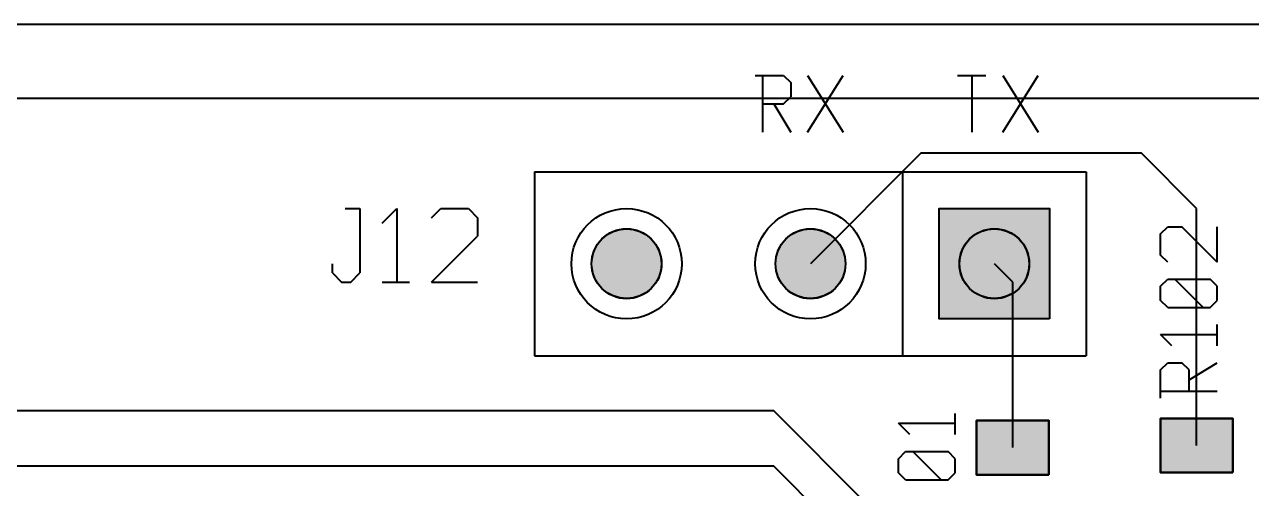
# Model space of a CAD drawing. Header units: millimetres. Extents: x 2 to 157, y 2 to 78.
# Drawn here: x 81.14 to 98.09, y 12.76 to 19.16 of the extents above; entities that cross this region are included whole.
import ezdxf

# ---------------------------------------------------------------- set-up
doc = ezdxf.new("R2010")
doc.units = ezdxf.units.MM
for name, color, linetype in [('bottom_copper', 7, 'Continuous'), ('drill_plated', 7, 'Continuous'), ('top_copper', 7, 'Continuous'), ('top_silk', 7, 'Continuous')]:
    doc.layers.add(name, color=color, linetype=linetype)

msp = doc.modelspace()

# ---------------------------------------------------------------- hatches: boundary and pattern name
at = {"layer": 'bottom_copper', "lineweight": 40}
for points in [[(95.301, 15.1), (93.777, 15.1), (93.777, 16.623), (95.301, 16.623), (95.301, 15.1)], [(89.932, 15.767), (89.905, 15.677), (89.86, 15.593), (89.8, 15.52), (89.727, 15.46), (89.643, 15.416), (89.553, 15.388), (89.459, 15.379), (89.365, 15.388), (89.274, 15.416), (89.191, 15.46), (89.118, 15.52), (89.058, 15.593), (89.013, 15.677), (88.985, 15.767), (88.976, 15.861), (88.985, 15.956), (89.013, 16.046), (89.058, 16.13), (89.118, 16.203), (89.191, 16.263), (89.274, 16.307), (89.365, 16.335), (89.459, 16.344), (89.553, 16.335), (89.643, 16.307), (89.727, 16.263), (89.8, 16.203), (89.86, 16.13), (89.905, 16.046), (89.932, 15.956), (89.941, 15.861), (89.932, 15.767)], [(92.472, 15.767), (92.445, 15.677), (92.4, 15.593), (92.34, 15.52), (92.267, 15.46), (92.183, 15.416), (92.093, 15.388), (91.999, 15.379), (91.905, 15.388), (91.814, 15.416), (91.731, 15.46), (91.658, 15.52), (91.598, 15.593), (91.553, 15.677), (91.525, 15.767), (91.516, 15.861), (91.525, 15.956), (91.553, 16.046), (91.598, 16.13), (91.658, 16.203), (91.731, 16.263), (91.814, 16.307), (91.905, 16.335), (91.999, 16.344), (92.093, 16.335), (92.183, 16.307), (92.267, 16.263), (92.34, 16.203), (92.4, 16.13), (92.445, 16.046), (92.472, 15.956), (92.481, 15.861), (92.472, 15.767)], [(95.012, 15.767), (94.985, 15.677), (94.94, 15.593), (94.88, 15.52), (94.807, 15.46), (94.723, 15.416), (94.633, 15.388), (94.539, 15.379), (94.445, 15.388), (94.354, 15.416), (94.271, 15.46), (94.198, 15.52), (94.138, 15.593), (94.093, 15.677), (94.065, 15.767), (94.056, 15.861), (94.065, 15.956), (94.093, 16.046), (94.138, 16.13), (94.198, 16.203), (94.271, 16.263), (94.354, 16.307), (94.445, 16.335), (94.539, 16.344), (94.633, 16.335), (94.723, 16.307), (94.807, 16.263), (94.88, 16.203), (94.94, 16.13), (94.985, 16.046), (95.012, 15.956), (95.021, 15.861), (95.012, 15.767)]]:
    msp.add_hatch(color=7, dxfattribs=at).paths.add_polyline_path(points, flags=0)
at = {"layer": 'drill_plated', "lineweight": 40}
for points in [[(89.932, 15.767), (89.905, 15.677), (89.86, 15.593), (89.8, 15.52), (89.727, 15.46), (89.643, 15.416), (89.553, 15.388), (89.459, 15.379), (89.365, 15.388), (89.274, 15.416), (89.191, 15.46), (89.118, 15.52), (89.058, 15.593), (89.013, 15.677), (88.985, 15.767), (88.976, 15.861), (88.985, 15.956), (89.013, 16.046), (89.058, 16.13), (89.118, 16.203), (89.191, 16.263), (89.274, 16.307), (89.365, 16.335), (89.459, 16.344), (89.553, 16.335), (89.643, 16.307), (89.727, 16.263), (89.8, 16.203), (89.86, 16.13), (89.905, 16.046), (89.932, 15.956), (89.941, 15.861), (89.932, 15.767)], [(92.472, 15.767), (92.445, 15.677), (92.4, 15.593), (92.34, 15.52), (92.267, 15.46), (92.183, 15.416), (92.093, 15.388), (91.999, 15.379), (91.905, 15.388), (91.814, 15.416), (91.731, 15.46), (91.658, 15.52), (91.598, 15.593), (91.553, 15.677), (91.525, 15.767), (91.516, 15.861), (91.525, 15.956), (91.553, 16.046), (91.598, 16.13), (91.658, 16.203), (91.731, 16.263), (91.814, 16.307), (91.905, 16.335), (91.999, 16.344), (92.093, 16.335), (92.183, 16.307), (92.267, 16.263), (92.34, 16.203), (92.4, 16.13), (92.445, 16.046), (92.472, 15.956), (92.481, 15.861), (92.472, 15.767)], [(95.012, 15.767), (94.985, 15.677), (94.94, 15.593), (94.88, 15.52), (94.807, 15.46), (94.723, 15.416), (94.633, 15.388), (94.539, 15.379), (94.445, 15.388), (94.354, 15.416), (94.271, 15.46), (94.198, 15.52), (94.138, 15.593), (94.093, 15.677), (94.065, 15.767), (94.056, 15.861), (94.065, 15.956), (94.093, 16.046), (94.138, 16.13), (94.198, 16.203), (94.271, 16.263), (94.354, 16.307), (94.445, 16.335), (94.539, 16.344), (94.633, 16.335), (94.723, 16.307), (94.807, 16.263), (94.88, 16.203), (94.94, 16.13), (94.985, 16.046), (95.012, 15.956), (95.021, 15.861), (95.012, 15.767)]]:
    msp.add_hatch(color=7, dxfattribs=at).paths.add_polyline_path(points, flags=0)
at = {"layer": 'top_copper', "lineweight": 40}
for points in [[(95.301, 15.1), (93.777, 15.1), (93.777, 16.623), (95.301, 16.623), (95.301, 15.1)], [(89.932, 15.767), (89.905, 15.677), (89.86, 15.593), (89.8, 15.52), (89.727, 15.46), (89.643, 15.416), (89.553, 15.388), (89.459, 15.379), (89.365, 15.388), (89.274, 15.416), (89.191, 15.46), (89.118, 15.52), (89.058, 15.593), (89.013, 15.677), (88.985, 15.767), (88.976, 15.861), (88.985, 15.956), (89.013, 16.046), (89.058, 16.13), (89.118, 16.203), (89.191, 16.263), (89.274, 16.307), (89.365, 16.335), (89.459, 16.344), (89.553, 16.335), (89.643, 16.307), (89.727, 16.263), (89.8, 16.203), (89.86, 16.13), (89.905, 16.046), (89.932, 15.956), (89.941, 15.861), (89.932, 15.767)], [(92.472, 15.767), (92.445, 15.677), (92.4, 15.593), (92.34, 15.52), (92.267, 15.46), (92.183, 15.416), (92.093, 15.388), (91.999, 15.379), (91.905, 15.388), (91.814, 15.416), (91.731, 15.46), (91.658, 15.52), (91.598, 15.593), (91.553, 15.677), (91.525, 15.767), (91.516, 15.861), (91.525, 15.956), (91.553, 16.046), (91.598, 16.13), (91.658, 16.203), (91.731, 16.263), (91.814, 16.307), (91.905, 16.335), (91.999, 16.344), (92.093, 16.335), (92.183, 16.307), (92.267, 16.263), (92.34, 16.203), (92.4, 16.13), (92.445, 16.046), (92.472, 15.956), (92.481, 15.861), (92.472, 15.767)], [(95.012, 15.767), (94.985, 15.677), (94.94, 15.593), (94.88, 15.52), (94.807, 15.46), (94.723, 15.416), (94.633, 15.388), (94.539, 15.379), (94.445, 15.388), (94.354, 15.416), (94.271, 15.46), (94.198, 15.52), (94.138, 15.593), (94.093, 15.677), (94.065, 15.767), (94.056, 15.861), (94.065, 15.956), (94.093, 16.046), (94.138, 16.13), (94.198, 16.203), (94.271, 16.263), (94.354, 16.307), (94.445, 16.335), (94.539, 16.344), (94.633, 16.335), (94.723, 16.307), (94.807, 16.263), (94.88, 16.203), (94.94, 16.13), (94.985, 16.046), (95.012, 15.956), (95.021, 15.861), (95.012, 15.767)], [(95.293, 12.947), (94.293, 12.947), (94.293, 13.696), (95.293, 13.696), (95.293, 12.947)], [(97.833, 12.977), (96.833, 12.977), (96.833, 13.726), (97.833, 13.726), (97.833, 12.977)]]:
    msp.add_hatch(color=7, dxfattribs=at).paths.add_polyline_path(points, flags=0)

# ---------------------------------------------------------------- linework, layer by layer
at = {"layer": 'bottom_copper', "color": 7, "lineweight": 40}
for p, q in [((93.777, 16.623), (95.301, 16.623)), ((93.777, 15.1), (93.777, 16.623)), ((95.301, 16.623), (95.301, 15.1)), ((95.301, 15.1), (93.777, 15.1))]:
    msp.add_line(p, q, dxfattribs=at)
for points in [[(95.301, 15.1), (93.777, 15.1), (93.777, 16.623), (95.301, 16.623), (95.301, 15.1)], [(89.932, 15.767), (89.905, 15.677), (89.86, 15.593), (89.8, 15.52), (89.727, 15.46), (89.643, 15.416), (89.553, 15.388), (89.459, 15.379), (89.365, 15.388), (89.274, 15.416), (89.191, 15.46), (89.118, 15.52), (89.058, 15.593), (89.013, 15.677), (88.985, 15.767), (88.976, 15.861), (88.985, 15.956), (89.013, 16.046), (89.058, 16.13), (89.118, 16.203), (89.191, 16.263), (89.274, 16.307), (89.365, 16.335), (89.459, 16.344), (89.553, 16.335), (89.643, 16.307), (89.727, 16.263), (89.8, 16.203), (89.86, 16.13), (89.905, 16.046), (89.932, 15.956), (89.941, 15.861), (89.932, 15.767)], [(92.472, 15.767), (92.445, 15.677), (92.4, 15.593), (92.34, 15.52), (92.267, 15.46), (92.183, 15.416), (92.093, 15.388), (91.999, 15.379), (91.905, 15.388), (91.814, 15.416), (91.731, 15.46), (91.658, 15.52), (91.598, 15.593), (91.553, 15.677), (91.525, 15.767), (91.516, 15.861), (91.525, 15.956), (91.553, 16.046), (91.598, 16.13), (91.658, 16.203), (91.731, 16.263), (91.814, 16.307), (91.905, 16.335), (91.999, 16.344), (92.093, 16.335), (92.183, 16.307), (92.267, 16.263), (92.34, 16.203), (92.4, 16.13), (92.445, 16.046), (92.472, 15.956), (92.481, 15.861), (92.472, 15.767)], [(95.012, 15.767), (94.985, 15.677), (94.94, 15.593), (94.88, 15.52), (94.807, 15.46), (94.723, 15.416), (94.633, 15.388), (94.539, 15.379), (94.445, 15.388), (94.354, 15.416), (94.271, 15.46), (94.198, 15.52), (94.138, 15.593), (94.093, 15.677), (94.065, 15.767), (94.056, 15.861), (94.065, 15.956), (94.093, 16.046), (94.138, 16.13), (94.198, 16.203), (94.271, 16.263), (94.354, 16.307), (94.445, 16.335), (94.539, 16.344), (94.633, 16.335), (94.723, 16.307), (94.807, 16.263), (94.88, 16.203), (94.94, 16.13), (94.985, 16.046), (95.012, 15.956), (95.021, 15.861), (95.012, 15.767)]]:
    msp.add_lwpolyline(points, close=True, dxfattribs=at)
for centre, major_axis in [((89.459, 15.861), (0.762, 0)), ((91.999, 15.861), (0.762, 0)), ((89.459, 15.861), (0.483, 0)), ((91.999, 15.861), (0.483, 0)), ((94.539, 15.861), (0.483, 0))]:
    msp.add_ellipse(centre, major_axis=major_axis, ratio=1, dxfattribs=at)
at = {"layer": 'drill_plated', "color": 7, "lineweight": 40}
for points in [[(89.932, 15.767), (89.905, 15.677), (89.86, 15.593), (89.8, 15.52), (89.727, 15.46), (89.643, 15.416), (89.553, 15.388), (89.459, 15.379), (89.365, 15.388), (89.274, 15.416), (89.191, 15.46), (89.118, 15.52), (89.058, 15.593), (89.013, 15.677), (88.985, 15.767), (88.976, 15.861), (88.985, 15.956), (89.013, 16.046), (89.058, 16.13), (89.118, 16.203), (89.191, 16.263), (89.274, 16.307), (89.365, 16.335), (89.459, 16.344), (89.553, 16.335), (89.643, 16.307), (89.727, 16.263), (89.8, 16.203), (89.86, 16.13), (89.905, 16.046), (89.932, 15.956), (89.941, 15.861), (89.932, 15.767)], [(92.472, 15.767), (92.445, 15.677), (92.4, 15.593), (92.34, 15.52), (92.267, 15.46), (92.183, 15.416), (92.093, 15.388), (91.999, 15.379), (91.905, 15.388), (91.814, 15.416), (91.731, 15.46), (91.658, 15.52), (91.598, 15.593), (91.553, 15.677), (91.525, 15.767), (91.516, 15.861), (91.525, 15.956), (91.553, 16.046), (91.598, 16.13), (91.658, 16.203), (91.731, 16.263), (91.814, 16.307), (91.905, 16.335), (91.999, 16.344), (92.093, 16.335), (92.183, 16.307), (92.267, 16.263), (92.34, 16.203), (92.4, 16.13), (92.445, 16.046), (92.472, 15.956), (92.481, 15.861), (92.472, 15.767)], [(95.012, 15.767), (94.985, 15.677), (94.94, 15.593), (94.88, 15.52), (94.807, 15.46), (94.723, 15.416), (94.633, 15.388), (94.539, 15.379), (94.445, 15.388), (94.354, 15.416), (94.271, 15.46), (94.198, 15.52), (94.138, 15.593), (94.093, 15.677), (94.065, 15.767), (94.056, 15.861), (94.065, 15.956), (94.093, 16.046), (94.138, 16.13), (94.198, 16.203), (94.271, 16.263), (94.354, 16.307), (94.445, 16.335), (94.539, 16.344), (94.633, 16.335), (94.723, 16.307), (94.807, 16.263), (94.88, 16.203), (94.94, 16.13), (94.985, 16.046), (95.012, 15.956), (95.021, 15.861), (95.012, 15.767)]]:
    msp.add_lwpolyline(points, close=True, dxfattribs=at)
for centre in [(89.459, 15.861), (91.999, 15.861), (94.539, 15.861)]:
    msp.add_ellipse(centre, major_axis=(0.483, 0), ratio=1, dxfattribs=at)
at = {"layer": 'top_copper', "color": 7, "lineweight": 40}
for p, q in [((141.529, 19.163), (72.441, 19.163)), ((77.267, 18.148), (117.653, 18.148)), ((93.523, 17.386), (91.999, 15.861)), ((96.571, 17.386), (93.523, 17.386)), ((97.333, 16.623), (96.571, 17.386)), ((93.777, 16.623), (95.301, 16.623)), ((93.777, 15.1), (93.777, 16.623)), ((95.301, 16.623), (95.301, 15.1)), ((97.333, 13.351), (97.333, 16.623)), ((94.793, 15.607), (94.539, 15.861)), ((94.793, 13.322), (94.793, 15.607)), ((95.301, 15.1), (93.777, 15.1)), ((91.491, 13.829), (76.251, 13.829)), ((92.768, 12.552), (91.491, 13.829)), ((94.293, 13.696), (94.293, 12.947)), ((95.293, 13.696), (94.293, 13.696)), ((95.293, 12.947), (95.293, 13.696)), ((96.833, 13.726), (96.833, 12.977)), ((97.833, 13.726), (96.833, 13.726)), ((97.833, 12.977), (97.833, 13.726)), ((91.491, 13.068), (75.489, 13.068)), ((92.253, 12.306), (91.491, 13.068)), ((94.293, 12.947), (95.293, 12.947)), ((96.833, 12.977), (97.833, 12.977))]:
    msp.add_line(p, q, dxfattribs=at)
for points in [[(95.301, 15.1), (93.777, 15.1), (93.777, 16.623), (95.301, 16.623), (95.301, 15.1)], [(89.932, 15.767), (89.905, 15.677), (89.86, 15.593), (89.8, 15.52), (89.727, 15.46), (89.643, 15.416), (89.553, 15.388), (89.459, 15.379), (89.365, 15.388), (89.274, 15.416), (89.191, 15.46), (89.118, 15.52), (89.058, 15.593), (89.013, 15.677), (88.985, 15.767), (88.976, 15.861), (88.985, 15.956), (89.013, 16.046), (89.058, 16.13), (89.118, 16.203), (89.191, 16.263), (89.274, 16.307), (89.365, 16.335), (89.459, 16.344), (89.553, 16.335), (89.643, 16.307), (89.727, 16.263), (89.8, 16.203), (89.86, 16.13), (89.905, 16.046), (89.932, 15.956), (89.941, 15.861), (89.932, 15.767)], [(92.472, 15.767), (92.445, 15.677), (92.4, 15.593), (92.34, 15.52), (92.267, 15.46), (92.183, 15.416), (92.093, 15.388), (91.999, 15.379), (91.905, 15.388), (91.814, 15.416), (91.731, 15.46), (91.658, 15.52), (91.598, 15.593), (91.553, 15.677), (91.525, 15.767), (91.516, 15.861), (91.525, 15.956), (91.553, 16.046), (91.598, 16.13), (91.658, 16.203), (91.731, 16.263), (91.814, 16.307), (91.905, 16.335), (91.999, 16.344), (92.093, 16.335), (92.183, 16.307), (92.267, 16.263), (92.34, 16.203), (92.4, 16.13), (92.445, 16.046), (92.472, 15.956), (92.481, 15.861), (92.472, 15.767)], [(95.012, 15.767), (94.985, 15.677), (94.94, 15.593), (94.88, 15.52), (94.807, 15.46), (94.723, 15.416), (94.633, 15.388), (94.539, 15.379), (94.445, 15.388), (94.354, 15.416), (94.271, 15.46), (94.198, 15.52), (94.138, 15.593), (94.093, 15.677), (94.065, 15.767), (94.056, 15.861), (94.065, 15.956), (94.093, 16.046), (94.138, 16.13), (94.198, 16.203), (94.271, 16.263), (94.354, 16.307), (94.445, 16.335), (94.539, 16.344), (94.633, 16.335), (94.723, 16.307), (94.807, 16.263), (94.88, 16.203), (94.94, 16.13), (94.985, 16.046), (95.012, 15.956), (95.021, 15.861), (95.012, 15.767)], [(95.293, 12.947), (94.293, 12.947), (94.293, 13.696), (95.293, 13.696), (95.293, 12.947)], [(97.833, 12.977), (96.833, 12.977), (96.833, 13.726), (97.833, 13.726), (97.833, 12.977)]]:
    msp.add_lwpolyline(points, close=True, dxfattribs=at)
for centre, major_axis in [((89.459, 15.861), (0.762, 0)), ((91.999, 15.861), (0.762, 0)), ((89.459, 15.861), (0.483, 0)), ((91.999, 15.861), (0.483, 0)), ((94.539, 15.861), (0.483, 0))]:
    msp.add_ellipse(centre, major_axis=major_axis, ratio=1, dxfattribs=at)
at = {"layer": 'top_silk', "color": 7, "lineweight": 40}
for p, q in [((91.237, 18.46), (91.628, 18.46)), ((91.335, 18.46), (91.335, 17.678)), ((91.628, 18.46), (91.726, 18.362)), ((91.726, 18.362), (91.726, 18.167)), ((91.96, 17.678), (92.449, 18.46)), ((91.96, 18.46), (92.449, 17.678)), ((94.031, 18.46), (94.422, 18.46)), ((94.226, 18.46), (94.226, 17.678)), ((94.657, 17.678), (95.146, 18.46)), ((94.657, 18.46), (95.146, 17.678)), ((91.628, 18.069), (91.726, 18.167)), ((91.335, 18.069), (91.628, 18.069)), ((91.491, 18.069), (91.726, 17.678)), ((88.189, 17.131), (88.189, 14.591)), ((88.189, 17.131), (95.809, 17.131)), ((93.269, 17.131), (93.269, 14.591)), ((95.809, 17.131), (95.809, 14.591)), ((85.573, 16.623), (85.776, 16.623)), ((85.776, 16.623), (85.776, 15.735)), ((86.081, 16.42), (86.284, 16.623)), ((86.284, 16.623), (86.284, 15.607)), ((86.766, 16.497), (86.893, 16.623)), ((86.893, 16.623), (87.274, 16.623)), ((87.274, 16.623), (87.401, 16.497)), ((87.401, 16.497), (87.401, 16.242)), ((96.836, 16.274), (96.934, 16.372)), ((96.836, 15.981), (96.836, 16.274)), ((96.934, 16.372), (97.13, 16.372)), ((97.619, 15.883), (97.13, 16.372)), ((97.619, 15.883), (97.619, 16.372)), ((86.766, 15.607), (87.401, 16.242)), ((96.934, 15.883), (96.836, 15.981)), ((85.395, 15.735), (85.395, 15.861)), ((85.395, 15.735), (85.522, 15.607)), ((85.522, 15.607), (85.649, 15.607)), ((85.649, 15.607), (85.776, 15.735)), ((86.081, 15.607), (86.462, 15.607)), ((86.766, 15.607), (87.401, 15.607)), ((96.836, 15.551), (96.934, 15.648)), ((96.934, 15.648), (97.521, 15.648)), ((97.423, 15.257), (97.032, 15.648)), ((97.619, 15.551), (97.521, 15.648)), ((96.836, 15.355), (96.836, 15.551)), ((97.619, 15.355), (97.619, 15.551)), ((96.934, 15.257), (96.836, 15.355)), ((96.934, 15.257), (97.521, 15.257)), ((97.521, 15.257), (97.619, 15.355)), ((97.619, 14.729), (97.619, 15.023)), ((96.993, 14.729), (96.836, 14.886)), ((96.836, 14.886), (97.619, 14.886)), ((88.189, 14.591), (95.809, 14.591)), ((93.269, 14.591), (95.809, 14.591)), ((96.836, 14.397), (96.934, 14.495)), ((96.934, 14.495), (97.13, 14.495)), ((97.228, 14.397), (97.13, 14.495)), ((97.228, 14.26), (97.619, 14.495)), ((96.836, 14.005), (96.836, 14.397)), ((97.228, 14.103), (97.228, 14.397)), ((96.836, 14.103), (97.619, 14.103)), ((93.998, 13.502), (93.998, 13.795)), ((93.372, 13.502), (93.216, 13.658)), ((93.216, 13.658), (93.998, 13.658)), ((93.216, 13.169), (93.314, 13.267)), ((93.314, 13.267), (93.9, 13.267)), ((93.803, 12.876), (93.412, 13.267)), ((93.998, 13.169), (93.9, 13.267)), ((93.216, 12.973), (93.216, 13.169)), ((93.998, 12.973), (93.998, 13.169)), ((93.314, 12.876), (93.216, 12.973)), ((93.9, 12.876), (93.998, 12.973)), ((93.314, 12.876), (93.9, 12.876))]:
    msp.add_line(p, q, dxfattribs=at)

doc.saveas('drawing.dxf')
